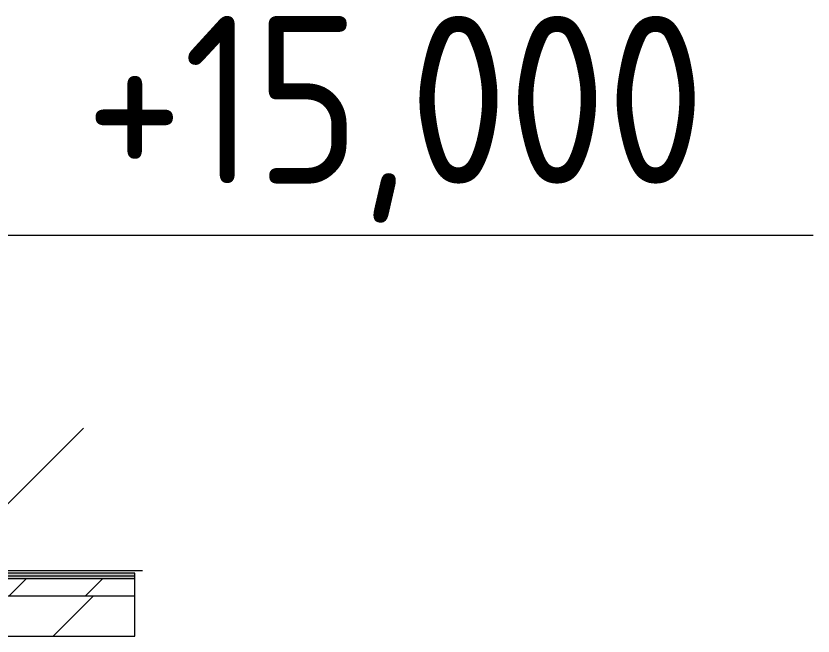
# Model space of a CAD drawing. Header units: millimetres. Extents: x -515342 to 330399, y -224905 to 507333.
# Drawn here: x 164723 to 165912, y 102933 to 103858 of the extents above; entities that cross this region are included whole.
import ezdxf

# ---------------------------------------------------------------- set-up
doc = ezdxf.new("R2010")
doc.units = ezdxf.units.MM
for name, color, linetype, lineweight in [('Аннотация', 7, 'Continuous', 0), ('Крыша', 7, 'Continuous', 0), ('Отметки', 7, 'Continuous', 0)]:
    doc.layers.add(name, color=color, linetype=linetype, lineweight=lineweight)
doc.styles.add('GOST Common_1', font='', dxfattribs={"width": 0.9, "height": 250})
doc.styles.get('GOST Common_1').set_extended_font_data('GOST Common')

# ---------------------------------------------------------------- blocks, each defined once
blk = doc.blocks.new('Высотные отметки - Стрелка вверх-5091-О_АР_П_Разрез 1-1')
at = {"layer": 'Аннотация'}
for p, q in [((-1085.5, 1260), (-2385.5, 1260)), ((-1085.5, 760), (-1297.6, 972.1)), ((-785.5, 760), (-1385.5, 760))]:
    blk.add_line(p, q, dxfattribs=at)

msp = doc.modelspace()

# ---------------------------------------------------------------- hatches: boundary and pattern name
at = {"layer": 'Крыша'}
for points in [[(164300.5296, 103022.8446), (164900.5296, 103022.8446), (164900.5296, 103027.0446), (164300.5296, 103027.0446)], [(164300.5296, 103018.8445), (164900.5296, 103018.8445), (164900.5296, 103022.8446), (164300.5296, 103022.8446)]]:
    msp.add_hatch(color=256, dxfattribs=at).paths.add_polyline_path(points)
h = msp.add_hatch(dxfattribs=at)
h.set_pattern_fill('FP_19', color=256, style=0, pattern_type=2)
h.set_pattern_definition([(45, (136801.12, 95610.5), (-114.04925, 114.04925), []), (45, (136915.17, 95610.5), (-114.04925, 114.04925), [201.613, -40.323, 3.353, -36.97])])
h.paths.add_polyline_path([(164300.5296, 102993.3929), (164900.5296, 102993.3929), (164900.5296, 103018.8445), (164300.5296, 103018.8445)])
h = msp.add_hatch(dxfattribs=at)
h.set_pattern_fill('FP_1', color=256, style=0, pattern_type=2)
h.set_pattern_definition([(45, (136801.12, 95610.5), (-224.5064, 224.5064), []), (45, (137025.63, 95610.5), (-224.5064, 224.5064), [396.875, -79.375, 3.353, -76.022])])
h.paths.add_polyline_path([(164300.5296, 102933.3929), (164900.5296, 102933.3929), (164900.5296, 102993.3929), (164300.5296, 102993.3929)])

# ---------------------------------------------------------------- linework, layer by layer
for p, q in [((164900.5296, 103027.0446), (164300.5296, 103027.0446)), ((164900.5296, 103022.8446), (164300.5296, 103022.8446)), ((164900.5296, 103018.8445), (164300.5296, 103018.8445)), ((164900.5296, 103018.8445), (164900.5296, 103027.0446)), ((164900.5296, 102933.3929), (164900.5296, 103018.8445)), ((164300.5296, 102993.3929), (164900.5296, 102993.3929)), ((164300.5296, 102933.3929), (164900.5296, 102933.3929))]:
    msp.add_line(p, q, dxfattribs=at)

# ---------------------------------------------------------------- block references
at = {"layer": 'Отметки', "extrusion": (0, 0, -1)}
msp.add_blockref('Высотные отметки - Стрелка вверх-5091-О_АР_П_Разрез 1-1', (-163526.2749, 102271.3929), dxfattribs=at)

# ---------------------------------------------------------------- texts
at = {"layer": 'Отметки', "insert": (164826.5281, 103858.1), "char_height": 250, "width": 1164.590943, "attachment_point": 1, "line_spacing_factor": 1.022761, "style": 'GOST Common_1'}
msp.add_mtext('+15,000', dxfattribs=at)

doc.saveas('drawing.dxf')
